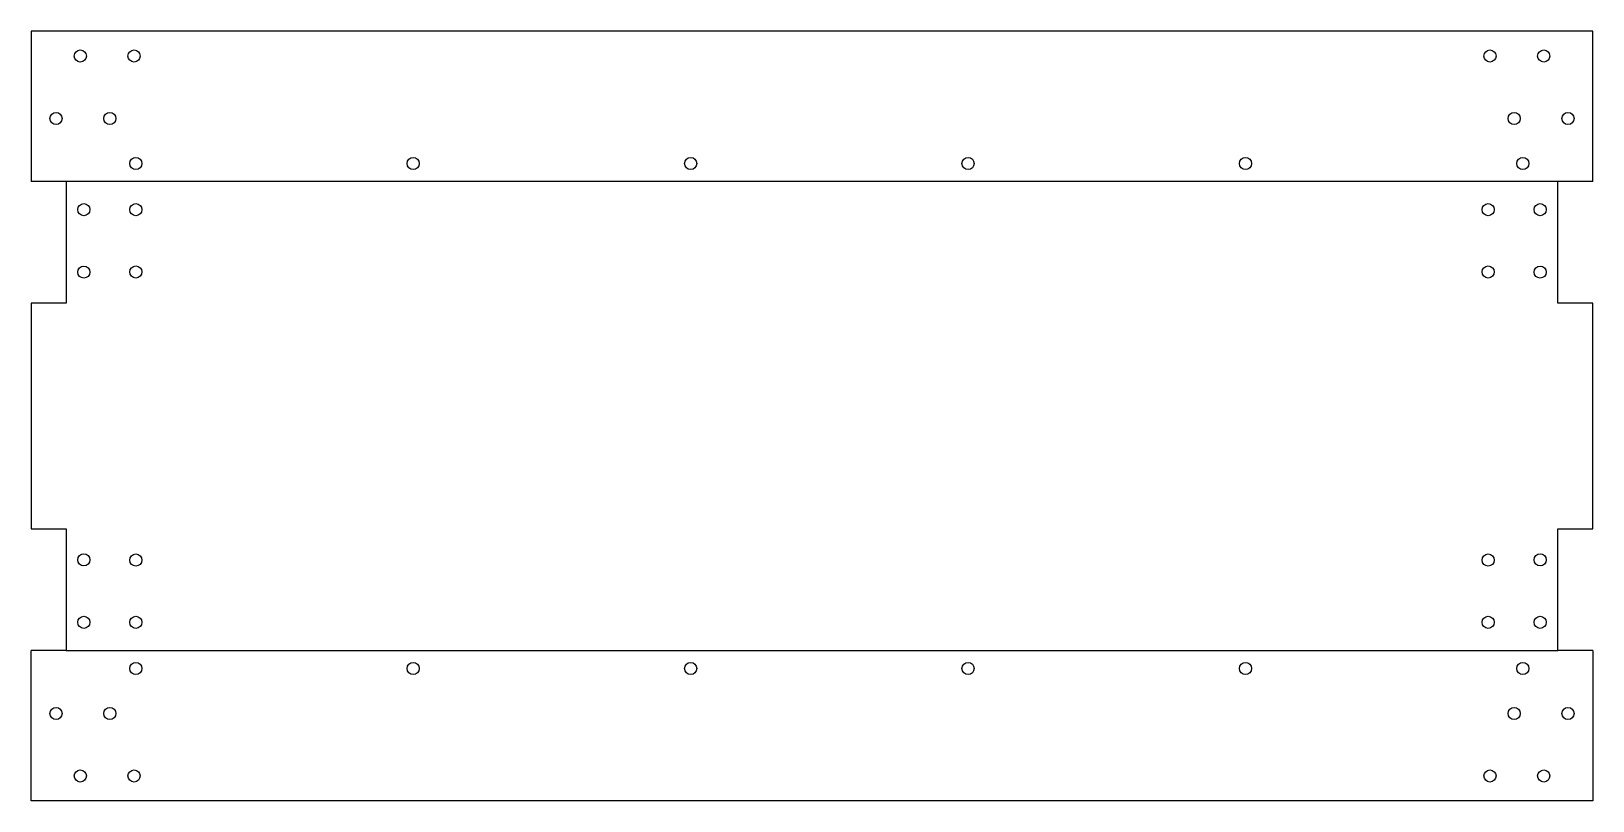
# Model space of a CAD drawing. Extents: x -572 to -121, y -111 to 111.
import ezdxf

# ---------------------------------------------------------------- set-up
doc = ezdxf.new("R2010")
doc.units = 0
doc.header["$MEASUREMENT"] = 0
doc.layers.add('DEFAULT', color=18, linetype='CONTINUOUS')
doc.layers.add('SHELLCUTTING', color=18, linetype='CONTINUOUS')

msp = doc.modelspace()

# ---------------------------------------------------------------- linework, layer by layer
at = {"layer": 'DEFAULT'}
for p, q in [((-561.64, 67.72, -136.75), (-571.74, 67.72, -136.75)), ((-121.44, 67.72, -136.75), (-131.54, 67.72, -136.75)), ((-561.64, -67.58, -136.75), (-571.74, -67.58, -136.75)), ((-121.44, -67.58, -136.75), (-131.54, -67.58, -136.75))]:
    msp.add_line(p, q, dxfattribs=at)
for centre in [(-557.59, 103.87, -136.75), (-542.09, 103.87, -136.75), (-151.09, 103.87, -136.75), (-135.59, 103.87, -136.75), (-564.59, 85.87, -136.75), (-549.09, 85.87, -136.75), (-144.09, 85.87, -136.75), (-128.59, 85.87, -136.75), (-556.59, 59.57, -136.75), (-541.59, 59.57, -136.75), (-151.59, 59.57, -136.75), (-136.59, 59.57, -136.75), (-556.59, 41.57, -136.75), (-541.59, 41.6, -136.75), (-151.59, 41.6, -136.75), (-136.59, 41.57, -136.75), (-556.59, -41.43, -136.75), (-541.59, -41.47, -136.75), (-151.59, -41.47, -136.75), (-136.59, -41.43, -136.75), (-556.59, -59.43, -136.75), (-541.59, -59.43, -136.75), (-151.59, -59.43, -136.75), (-136.59, -59.43, -136.75), (-564.59, -85.73, -136.75), (-549.09, -85.73, -136.75), (-144.09, -85.73, -136.75), (-128.59, -85.73, -136.75), (-557.59, -103.73, -136.75), (-542.09, -103.73, -136.75), (-151.09, -103.73, -136.75), (-135.59, -103.73, -136.75)]:
    msp.add_circle(centre, 1.75, dxfattribs=at)
at = {"layer": 'SHELLCUTTING'}
for p, q in [((-571.74, 111.02, -136.75), (-571.74, 67.72, -136.75)), ((-121.44, 111.02, -136.75), (-571.74, 111.02, -136.75)), ((-121.44, 67.72, -136.75), (-121.44, 111.02, -136.75)), ((-131.54, 67.72, -136.75), (-561.64, 67.72, -136.75)), ((-561.64, 67.72, -136.75), (-561.64, 32.62, -136.75)), ((-131.54, 32.62, -136.75), (-131.54, 67.72, -136.75)), ((-561.64, 32.62, -136.75), (-571.74, 32.62, -136.75)), ((-571.74, 32.62, -136.75), (-571.74, -32.48, -136.75)), ((-121.44, 32.62, -136.75), (-131.54, 32.62, -136.75)), ((-121.44, -32.48, -136.75), (-121.44, 32.62, -136.75)), ((-571.74, -32.48, -136.75), (-561.64, -32.48, -136.75)), ((-561.64, -32.48, -136.75), (-561.64, -67.58, -136.75)), ((-131.54, -67.58, -136.75), (-131.54, -32.48, -136.75)), ((-131.54, -32.48, -136.75), (-121.44, -32.48, -136.75)), ((-571.74, -110.88, -136.75), (-571.74, -67.58, -136.75)), ((-561.64, -67.58, -136.75), (-131.54, -67.58, -136.75)), ((-121.44, -67.58, -136.75), (-121.44, -110.88, -136.75)), ((-121.44, -110.88, -136.75), (-571.74, -110.88, -136.75))]:
    msp.add_line(p, q, dxfattribs=at)
for centre in [(-541.59, 72.87, -136.75), (-461.59, 72.87, -136.75), (-381.59, 72.87, -136.75), (-301.59, 72.87, -136.75), (-221.59, 72.87, -136.75), (-141.59, 72.87, -136.75), (-541.59, -72.73, -136.75), (-461.59, -72.73, -136.75), (-381.59, -72.73, -136.75), (-301.59, -72.73, -136.75), (-221.59, -72.73, -136.75), (-141.59, -72.73, -136.75)]:
    msp.add_circle(centre, 1.75, dxfattribs=at)

doc.saveas('drawing.dxf')
